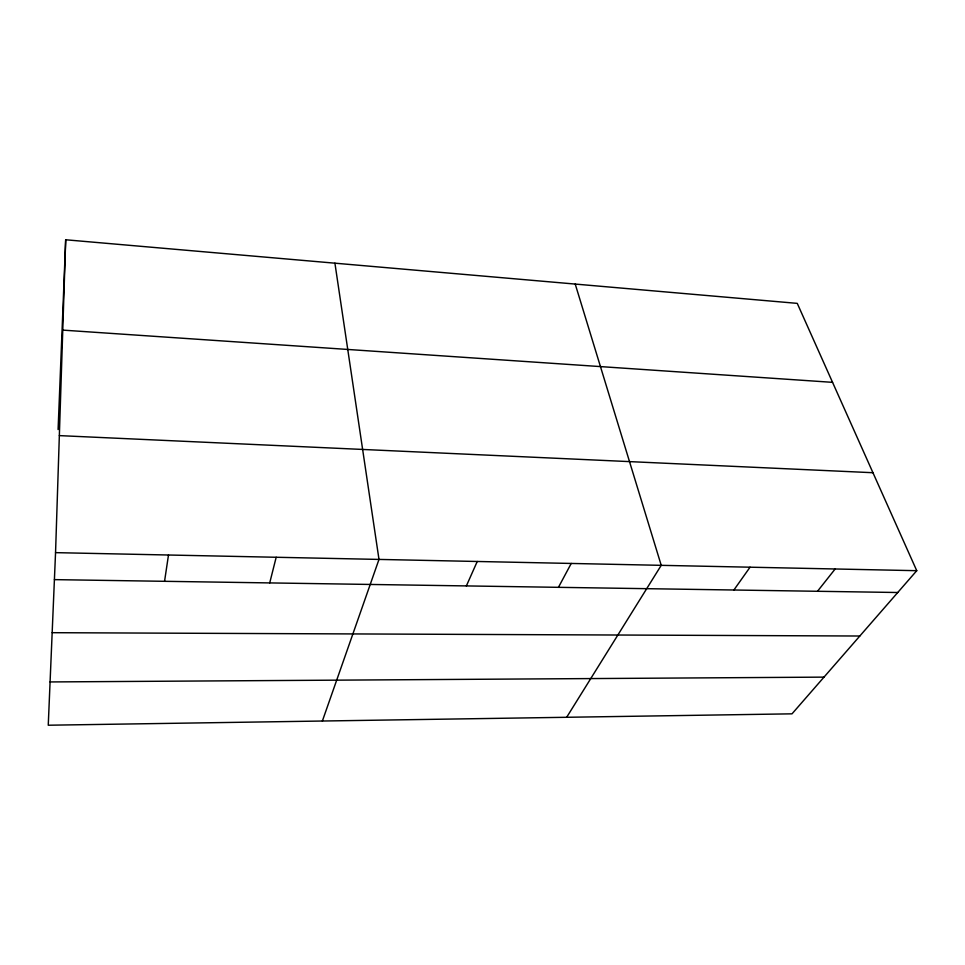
<?xml version="1.0" encoding="UTF-8"?>
<svg xmlns="http://www.w3.org/2000/svg" width="965" height="965" viewBox="0 0 965 965"><rect width="100%" height="100%" fill="white"/><g stroke="black" fill="none" stroke-linecap="round" stroke-linejoin="round"><path stroke-width="1.45" d="M55.548 552.643L65.692 239.778L797.259 303.372L916.75 570.689L792.012 713.835L48.25 725.222L55.548 552.643L916.75 570.689M58.093 429.534L65.692 239.778M164.557 581.304L168.489 555.008M269.718 582.92L276.183 557.263M322.37 721.024L378.992 559.423L334.915 263.18M466.372 585.924L477.241 561.485M558.446 587.323L571.232 563.451M566.66 717.284L661.23 565.333L575.224 284.072M733.883 590.013L750.046 567.203M817.488 591.292L835.147 568.988M50.084 681.941L824.001 677.128M52.17 632.69L859.815 636.019M54.414 579.627L897.74 592.51M59.348 435.613L872.951 472.717M62.761 330.114L832.554 382.345"/></g></svg>
